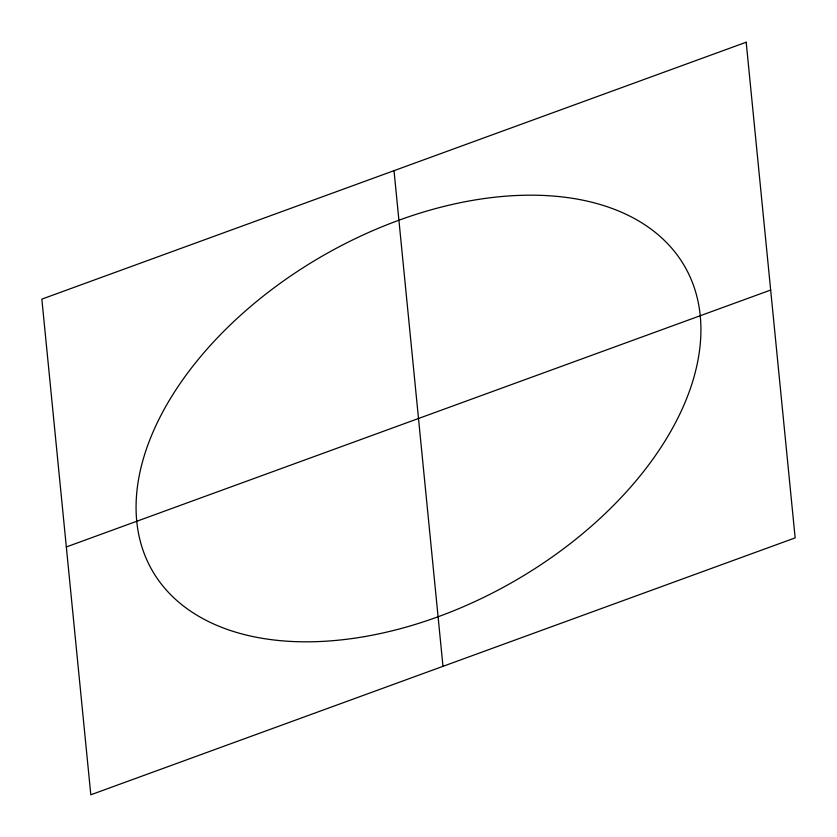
<?xml version="1.0" encoding="UTF-8"?>
<svg xmlns="http://www.w3.org/2000/svg" width="837" height="837" viewBox="0 0 837 837"><rect width="100%" height="100%" fill="white"/><g stroke="black" fill="none" stroke-linecap="round" stroke-linejoin="round"><path stroke-width="1.26" d="M66.332 546.959L770.668 290.041M394.018 170.664L442.982 666.336M746.185 42.216L41.85 299.123L90.814 794.784L795.15 537.877L746.185 42.216M364.503 636.612A306.593 188.754 -29.6 0 0 685.566 267.924A306.593 188.754 -29.6 0 0 205.431 350.965A306.593 188.754 -29.6 0 0 364.503 636.612"/></g></svg>
